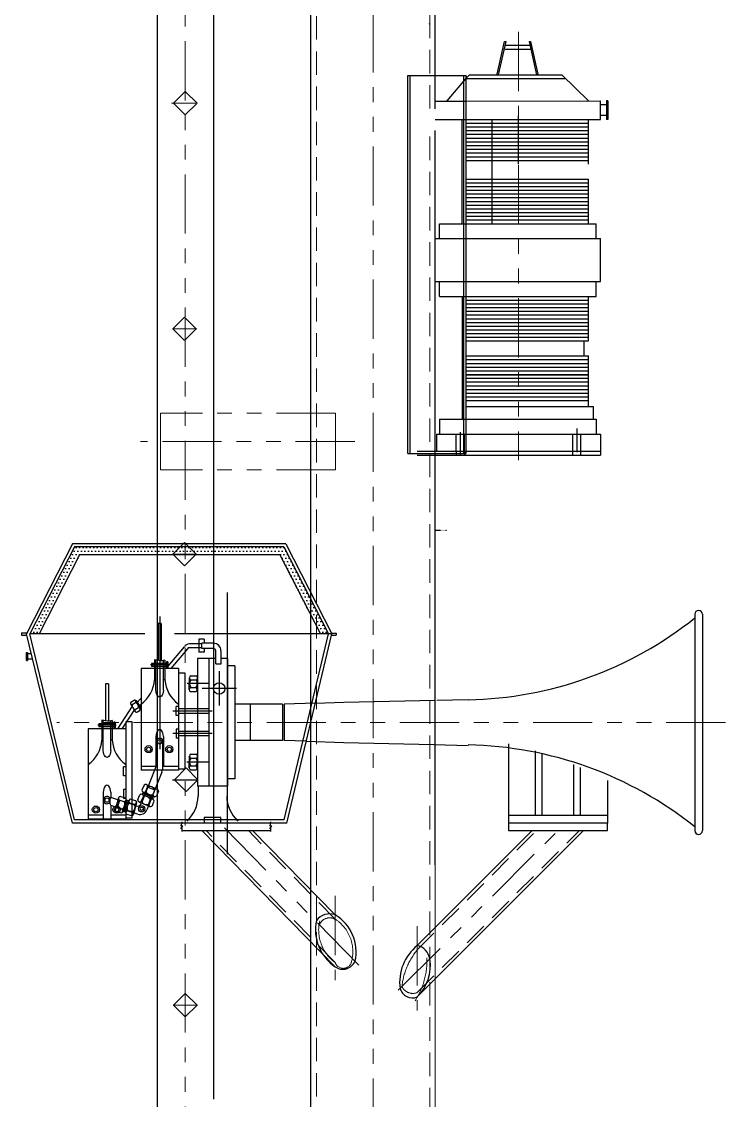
# Model space of a CAD drawing. Extents: x 766778 to 845620, y 133762 to 209800.
# Drawn here: x 790669 to 791605, y 203874 to 205309 of the extents above; entities that cross this region are included whole.
import ezdxf

# ---------------------------------------------------------------- set-up
doc = ezdxf.new("R2010")
doc.units = 0
doc.header["$MEASUREMENT"] = 0
doc.linetypes.add('ACANSTGB', pattern=[0.354331, 0.15748, -0.03937, 0.03937, -0.03937, 0.03937, -0.03937])
doc.linetypes.add('HIDDEN2', pattern=[0.1875, 0.125, -0.0625])
doc.layers.get('0').update_dxf_attribs({"color": 1, "linetype": 'CONTINUOUS'})

# ---------------------------------------------------------------- blocks, each defined once
blk = doc.blocks.new('123')
at = {"linetype": 'ByBlock', "lineweight": 25, "ltscale": 20}
h = blk.add_hatch(dxfattribs=at)
h.set_pattern_fill('DOTS', scale=75, style=0)
h.set_pattern_definition([(180, (3068.177, 3328.3945), (-2.34375, 4.6875), [0, -4.6875])])
h.paths.add_polyline_path([(-546.4, 805.1), (-600.2, 700.1), (-612.2, 700.1), (-552.9, 815.8), (-274.5, 815.8), (-215.2, 700.1), (-225.9, 700.1), (-279.7, 805.1)])
at = {"color": 7, "linetype": 'ACANSTGB', "lineweight": 9, "ltscale": 500}
for p, q in [((-405.6, 3260.1), (-405.6, -1423.2)), ((-155.8, 2943), (-155.8, -4545.7)), ((37.7, 1501), (37.7, 931)), ((-421.1, 1406), (-405.6, 1421.6)), ((-390, 1406), (-405.6, 1421.6)), ((-423.8, 1406), (-391.4, 1406)), ((-405.6, 1390.4), (-421.1, 1406)), ((-405.6, 1390.4), (-390, 1406)), ((-422.2, 1106), (-406.6, 1121.6)), ((-391, 1106), (-406.6, 1121.6)), ((-422.8, 1106), (-390.4, 1106)), ((-406.6, 1090.4), (-422.2, 1106)), ((-406.6, 1090.4), (-391, 1106)), ((-205.7, 993.5), (-438.5, 993.5)), ((-438.5, 993.5), (-438.5, 918.5)), ((-205.7, 993.5), (-205.7, 918.5)), ((-180.1, 956), (-465.1, 956)), ((-205.7, 918.5), (-438.5, 918.5)), ((312.9, 582.3), (-576.4, 582.3)), ((-174.6, 259.2), (-366.7, 455.5)), ((-122.4, 225.9), (98.5, 446.6)), ((-206.2, 351.4), (-206.2, 239.4)), ((-97, 311), (-97, 199)), ((-421.1, 206), (-405.6, 221.6)), ((-390, 206), (-405.6, 221.6)), ((-421.8, 206), (-389.4, 206)), ((-405.6, 190.4), (-421.1, 206)), ((-405.6, 190.4), (-390, 206))]:
    blk.add_line(p, q, dxfattribs=at)
at = {"color": 7, "linetype": 'ByBlock', "lineweight": 25, "ltscale": 20}
for p, q in [((-238.4, -571.8), (-238.4, 2190.8)), ((-368.1, 1803), (-368.1, 81.1)), ((-443.1, 1637.1), (-443.1, -199.2)), ((-73.3, 1398.5), (-73.3, 1543)), ((9.1, 1444.5), (19, 1488)), ((9.1, 1444.5), (19, 1488)), ((11.1, 1443.9), (21, 1488)), ((11.1, 1443.9), (21, 1488)), ((19, 1488), (21, 1488)), ((19, 1488), (21, 1488)), ((19.9, 1483.1), (53.6, 1483.1)), ((19.9, 1483.1), (53.6, 1483.1)), ((51.6, 1488), (61.5, 1443.9)), ((51.6, 1488), (53.6, 1488)), ((51.6, 1488), (61.5, 1443.9)), ((51.6, 1488), (53.6, 1488)), ((53.6, 1488), (63.5, 1444.5)), ((53.6, 1488), (63.5, 1444.5)), ((19.9, 1478.1), (53.6, 1478.1)), ((19.9, 1478.1), (53.6, 1478.1)), ((-109.5, 940.1), (-109.5, 1443)), ((-109.5, 1443), (-31.8, 1443)), ((-109.5, 940.1), (-109.5, 1443)), ((-109.5, 1443), (-31.8, 1443)), ((-106.3, 940.1), (-106.3, 1443)), ((-57.4, 1409.3), (-30, 1441.3)), ((-57.4, 1409.3), (-30, 1441.3)), ((-35, 940.1), (-35, 1443)), ((-35, 940.1), (-35, 1443)), ((-31.8, 940.1), (-31.8, 1443)), ((-31.8, 940.1), (-31.8, 1443)), ((-31.7, 1439), (-19.5, 1439)), ((-31.7, 1439), (-19.5, 1439)), ((-30, 1441.3), (-27.7, 1443.9)), ((-30, 1441.3), (-27.7, 1443.9)), ((-27.7, 1443.9), (95.2, 1443.9)), ((-27.7, 1443.9), (95.2, 1443.9)), ((-19.5, 1439), (99.1, 1439)), ((-19.5, 1439), (99.1, 1439)), ((130.9, 1409.3), (95.2, 1443.9)), ((130.9, 1409.3), (95.2, 1443.9)), ((-73.3, 1408.9), (-31.8, 1408.9)), ((-73.3, 1408.9), (-31.8, 1408.9)), ((-31.8, 1408.9), (146.7, 1409.3)), ((-31.8, 1408.9), (146.7, 1409.3)), ((146.7, 1384.5), (146.7, 1409.3)), ((146.7, 1384.5), (146.7, 1409.3)), ((146.7, 1384.5), (146.7, 1409.3)), ((146.7, 1384.5), (146.7, 1409.3)), ((156.6, 1409.3), (154.6, 1409.3)), ((154.6, 1409.3), (154.6, 1384.5)), ((156.6, 1409.3), (154.6, 1409.3)), ((154.6, 1409.3), (154.6, 1384.5)), ((156.6, 1409.3), (156.6, 1384.5)), ((156.6, 1409.3), (156.6, 1384.5)), ((154.6, 1403.8), (146.7, 1403.8)), ((154.6, 1403.8), (146.7, 1403.8)), ((-73.3, 1384.5), (-31.8, 1384.5)), ((-73.3, 1384.5), (-31.8, 1384.5)), ((-37.4, 1245.7), (-37.4, 1384.5)), ((-37.4, 1245.7), (-37.4, 1384.5)), ((-31.8, 1384.5), (146.7, 1384.5)), ((-31.8, 1384.5), (146.7, 1384.5)), ((-31.8, 1379.5), (130.9, 1379.5)), ((-31.8, 1379.5), (130.9, 1379.5)), ((-19.5, 1384.5), (-18.8, 1384.5)), ((-19.5, 1384.5), (-18.8, 1384.5)), ((-17.2, 1384.5), (130.9, 1384.5)), ((-17.2, 1384.5), (130.9, 1384.5)), ((2.2, 1384.5), (2.2, 1245.7)), ((2.2, 1384.5), (2.2, 1245.7)), ((37.7, 1325), (37.7, 1389.2)), ((37.7, 1325), (37.7, 1389.2)), ((130.9, 1325), (130.9, 1384.5)), ((130.9, 1325), (130.9, 1384.5)), ((154.6, 1389.9), (146.7, 1389.9)), ((154.6, 1389.9), (146.7, 1389.9)), ((156.6, 1384.5), (154.6, 1384.5)), ((156.6, 1384.5), (154.6, 1384.5)), ((-73.3, 392.7), (-73.3, 1369.8)), ((-31.8, 1374.6), (130.9, 1374.6)), ((-31.8, 1374.6), (130.9, 1374.6)), ((-31.8, 1369.6), (130.9, 1369.6)), ((-31.8, 1369.6), (130.9, 1369.6)), ((-31.8, 1364.7), (130.9, 1364.7)), ((-31.8, 1364.7), (130.9, 1364.7)), ((-31.8, 1359.7), (130.9, 1359.7)), ((-31.8, 1359.7), (130.9, 1359.7)), ((-31.8, 1354.8), (130.9, 1354.8)), ((-31.8, 1354.8), (130.9, 1354.8)), ((-31.8, 1349.8), (130.9, 1349.8)), ((-31.8, 1349.8), (130.9, 1349.8)), ((-31.8, 1344.8), (130.9, 1344.8)), ((-31.8, 1344.8), (130.9, 1344.8)), ((-31.8, 1344.8), (130.9, 1344.8)), ((-31.8, 1344.8), (130.9, 1344.8)), ((-31.8, 1344.8), (130.9, 1344.8)), ((-31.8, 1344.8), (130.9, 1344.8)), ((-31.8, 1344.8), (130.9, 1344.8)), ((-31.8, 1344.8), (130.9, 1344.8)), ((-31.8, 1344.8), (130.9, 1344.8)), ((-31.8, 1344.8), (130.9, 1344.8)), ((-31.8, 1339.9), (130.9, 1339.9)), ((-31.8, 1339.9), (130.9, 1339.9)), ((-31.8, 1334.9), (130.9, 1334.9)), ((-31.8, 1334.9), (130.9, 1334.9)), ((-31.8, 1330), (130.9, 1330)), ((-31.8, 1330), (130.9, 1330)), ((-31.8, 1305.2), (130.9, 1305.2)), ((-31.8, 1305.2), (130.9, 1305.2)), ((-31.8, 1305.2), (130.9, 1305.2)), ((-31.8, 1305.2), (130.9, 1305.2)), ((-31.8, 1300.3), (130.9, 1300.3)), ((-31.8, 1300.3), (130.9, 1300.3)), ((-31.8, 1295.3), (130.9, 1295.3)), ((-31.8, 1295.3), (130.9, 1295.3)), ((2.2, 1305.2), (4.8, 1305.2)), ((2.2, 1305.2), (4.8, 1305.2)), ((2.2, 1300.3), (5.2, 1300.3)), ((2.2, 1300.3), (5.2, 1300.3)), ((2.2, 1295.3), (5.2, 1295.3)), ((2.2, 1295.3), (5.2, 1295.3)), ((4.8, 1305.2), (5.5, 1305.2)), ((4.8, 1305.2), (5.5, 1305.2)), ((130.9, 1245.7), (130.9, 1305.2)), ((130.9, 1245.7), (130.9, 1305.2)), ((-31.8, 1290.3), (130.9, 1290.3)), ((-31.8, 1290.3), (130.9, 1290.3)), ((-31.8, 1285.4), (130.9, 1285.4)), ((-31.8, 1285.4), (130.9, 1285.4)), ((-31.8, 1280.4), (130.9, 1280.4)), ((-31.8, 1280.4), (130.9, 1280.4)), ((-21.8, 1280.4), (-18.8, 1280.4)), ((-21.8, 1280.4), (-18.8, 1280.4)), ((2.2, 1290.3), (5.2, 1290.3)), ((2.2, 1290.3), (5.2, 1290.3)), ((2.2, 1285.4), (4.8, 1285.4)), ((2.2, 1285.4), (4.8, 1285.4)), ((-31.8, 1275.5), (130.9, 1275.5)), ((-31.8, 1275.5), (130.9, 1275.5)), ((-31.8, 1270.5), (130.9, 1270.5)), ((-31.8, 1270.5), (130.9, 1270.5)), ((-31.8, 1265.6), (130.9, 1265.6)), ((-31.8, 1265.6), (130.9, 1265.6)), ((-31.8, 1265.6), (130.9, 1265.6)), ((-31.8, 1265.6), (130.9, 1265.6)), ((-31.8, 1265.6), (130.9, 1265.6)), ((-31.8, 1265.6), (130.9, 1265.6)), ((-31.8, 1265.6), (130.9, 1265.6)), ((-31.8, 1265.6), (130.9, 1265.6)), ((-31.8, 1265.6), (130.9, 1265.6)), ((-31.8, 1265.6), (130.9, 1265.6)), ((-21.8, 1265.6), (-18.8, 1265.6)), ((-21.8, 1265.6), (-18.8, 1265.6)), ((-31.8, 1260.6), (130.9, 1260.6)), ((-31.8, 1260.6), (130.9, 1260.6)), ((-31.8, 1255.7), (130.9, 1255.7)), ((-31.8, 1255.7), (130.9, 1255.7)), ((-31.8, 1250.7), (130.9, 1250.7)), ((-31.8, 1250.7), (130.9, 1250.7)), ((-21.8, 1260.6), (-18.8, 1260.6)), ((-21.8, 1260.6), (-18.8, 1260.6)), ((-21.8, 1255.7), (-18.8, 1255.7)), ((-21.8, 1255.7), (-18.8, 1255.7)), ((-21.8, 1250.7), (-18.8, 1250.7)), ((-21.8, 1250.7), (-18.8, 1250.7)), ((-67.3, 1245.7), (-17.2, 1245.7)), ((-67.3, 1225.9), (-67.3, 1245.7)), ((-67.3, 1245.7), (-17.2, 1245.7)), ((-67.3, 1225.9), (-67.3, 1245.7)), ((-17.2, 1245.7), (130.9, 1245.7)), ((-17.2, 1245.7), (140.8, 1245.7)), ((-17.2, 1245.7), (130.9, 1245.7)), ((-17.2, 1245.7), (140.8, 1245.7)), ((140.8, 1225.9), (140.8, 1245.7)), ((140.8, 1225.9), (140.8, 1245.7)), ((-73.3, 1168.9), (-73.3, 1225.9)), ((-73.3, 1225.9), (-17.2, 1225.9)), ((-73.3, 1168.9), (-73.3, 1225.9)), ((-73.3, 1225.9), (-17.2, 1225.9)), ((-17.2, 1225.9), (146.7, 1225.9)), ((-17.2, 1225.9), (146.7, 1225.9)), ((146.7, 1168.9), (146.7, 1225.9)), ((146.7, 1168.9), (146.7, 1225.9)), ((-73.3, 1168.9), (-31.8, 1168.9)), ((-73.3, 1168.9), (-31.8, 1168.9)), ((-67.3, 1149.1), (-67.3, 1168.9)), ((-67.3, 1149.1), (-67.3, 1168.9)), ((-31.8, 1168.9), (146.7, 1168.9)), ((-31.8, 1168.9), (146.7, 1168.9)), ((140.8, 1149.1), (140.8, 1168.9)), ((140.8, 1149.1), (140.8, 1168.9)), ((-67.3, 1149.1), (-31.8, 1149.1)), ((-67.3, 1149.1), (-31.8, 1149.1)), ((-37.4, 1149.1), (-37.4, 985.6)), ((-37.4, 1149.1), (-37.4, 985.6)), ((-31.8, 1149.1), (140.8, 1149.1)), ((-31.8, 1149.1), (140.8, 1149.1)), ((130.9, 1089.7), (130.9, 1149.1)), ((130.9, 1089.7), (130.9, 1149.1)), ((-31.8, 1144.2), (130.9, 1144.2)), ((-31.8, 1144.2), (130.9, 1144.2)), ((-31.8, 1139.2), (130.9, 1139.2)), ((-31.8, 1139.2), (130.9, 1139.2)), ((-31.8, 1134.3), (130.9, 1134.3)), ((-31.8, 1134.3), (130.9, 1134.3)), ((-73.3, 1104), (-73.3, 1128.4)), ((-73.3, 1104), (-73.3, 1128.4)), ((-31.8, 1129.3), (130.9, 1129.3)), ((-31.8, 1129.3), (130.9, 1129.3)), ((-31.8, 1124.4), (130.9, 1124.4)), ((-31.8, 1124.4), (130.9, 1124.4)), ((-31.8, 1124.4), (130.9, 1124.4)), ((-31.8, 1124.4), (130.9, 1124.4)), ((-31.8, 1124.4), (130.9, 1124.4)), ((-31.8, 1124.4), (130.9, 1124.4)), ((-31.8, 1124.4), (130.9, 1124.4)), ((-31.8, 1124.4), (130.9, 1124.4)), ((-31.8, 1124.4), (130.9, 1124.4)), ((-31.8, 1124.4), (130.9, 1124.4)), ((-31.8, 1119.4), (130.9, 1119.4)), ((-31.8, 1119.4), (130.9, 1119.4)), ((-31.8, 1114.5), (130.9, 1114.5)), ((-31.8, 1114.5), (130.9, 1114.5)), ((-31.8, 1109.5), (130.9, 1109.5)), ((-31.8, 1109.5), (130.9, 1109.5)), ((-31.8, 1104.5), (130.9, 1104.5)), ((-31.8, 1104.5), (130.9, 1104.5)), ((-31.8, 1099.6), (130.9, 1099.6)), ((-31.8, 1099.6), (130.9, 1099.6)), ((-31.8, 1094.6), (130.9, 1094.6)), ((-31.8, 1094.6), (130.9, 1094.6)), ((-31.8, 1089.7), (130.9, 1089.7)), ((-31.8, 1089.7), (130.9, 1089.7)), ((124.9, 1069.8), (124.9, 1089.7)), ((124.9, 1069.8), (124.9, 1089.7)), ((-31.8, 1069.8), (130.9, 1069.8)), ((-31.8, 1069.8), (130.9, 1069.8)), ((-31.8, 1069.8), (130.9, 1069.8)), ((-31.8, 1069.8), (130.9, 1069.8)), ((-31.8, 1064.9), (130.9, 1064.9)), ((-31.8, 1064.9), (130.9, 1064.9)), ((130.9, 1002.5), (130.9, 1069.8)), ((130.9, 1002.5), (130.9, 1069.8)), ((-31.8, 1059.9), (130.9, 1059.9)), ((-31.8, 1059.9), (130.9, 1059.9)), ((-31.8, 1055), (130.9, 1055)), ((-31.8, 1055), (130.9, 1055)), ((-31.8, 1050), (130.9, 1050)), ((-31.8, 1050), (130.9, 1050)), ((-31.8, 1045.1), (130.9, 1045.1)), ((-31.8, 1045.1), (130.9, 1045.1)), ((-31.8, 1044.5), (130.9, 1044.5)), ((-31.8, 1044.5), (130.9, 1044.5)), ((-31.8, 1044.5), (130.9, 1044.5)), ((-31.8, 1044.5), (130.9, 1044.5)), ((-31.8, 1040.1), (130.9, 1040.1)), ((-31.8, 1040.1), (130.9, 1040.1)), ((-31.8, 1035.2), (130.9, 1035.2)), ((-31.8, 1035.2), (130.9, 1035.2)), ((-31.8, 1030.2), (130.9, 1030.2)), ((-31.8, 1030.2), (130.9, 1030.2)), ((-31.8, 1030.2), (130.9, 1030.2)), ((-31.8, 1030.2), (130.9, 1030.2)), ((-31.8, 1030.2), (130.9, 1030.2)), ((-31.8, 1030.2), (130.9, 1030.2)), ((-31.8, 1030.2), (130.9, 1030.2)), ((-31.8, 1030.2), (130.9, 1030.2)), ((-31.8, 1030.2), (130.9, 1030.2)), ((-31.8, 1030.2), (130.9, 1030.2)), ((-31.8, 1025.3), (130.9, 1025.3)), ((-31.8, 1025.3), (130.9, 1025.3)), ((-31.8, 1020.3), (130.9, 1020.3)), ((-31.8, 1020.3), (130.9, 1020.3)), ((-31.8, 1015.4), (130.9, 1015.4)), ((-31.8, 1015.4), (130.9, 1015.4)), ((-31.8, 1010.4), (130.9, 1010.4)), ((-31.8, 1010.4), (130.9, 1010.4)), ((-31.8, 1010.4), (130.9, 1010.4)), ((-31.8, 1010.4), (130.9, 1010.4)), ((-31.8, 1002.5), (136.8, 1002.5)), ((-31.8, 1002.5), (136.8, 1002.5)), ((136.8, 1002.5), (136.8, 985.6)), ((136.8, 1002.5), (136.8, 985.6)), ((-67.3, 985.6), (-67.3, 965.8)), ((-67.3, 985.6), (-31.8, 985.6)), ((-67.3, 985.6), (-67.3, 965.8)), ((-67.3, 985.6), (-31.8, 985.6)), ((-31.8, 985.6), (140.8, 985.6)), ((-31.8, 985.6), (140.8, 985.6)), ((140.8, 985.6), (140.8, 965.8)), ((140.8, 985.6), (140.8, 965.8)), ((-71.3, 965.8), (-19.3, 965.8)), ((-71.3, 965.8), (-71.3, 943)), ((-71.3, 965.8), (-19.3, 965.8)), ((-71.3, 965.8), (-71.3, 943)), ((-45.3, 943), (-45.3, 965.8)), ((-45.3, 943), (-45.3, 965.8)), ((-39.8, 968.4), (-39.8, 936.9)), ((-39.8, 968.4), (-39.8, 936.9)), ((-34.3, 943), (-34.3, 965.8)), ((-34.3, 943), (-34.3, 965.8)), ((-19.3, 965.8), (146.7, 965.8)), ((-19.3, 965.8), (146.7, 965.8)), ((109.7, 938), (109.7, 965.8)), ((109.7, 938), (109.7, 965.8)), ((115.2, 973.4), (115.2, 941.9)), ((115.2, 973.4), (115.2, 941.9)), ((120.7, 938), (120.7, 965.8)), ((120.7, 938), (120.7, 965.8)), ((146.7, 965.8), (146.7, 943)), ((146.7, 965.8), (146.7, 943)), ((-109.5, 940.1), (-31.8, 940.1)), ((-109.5, 940.1), (-31.8, 940.1)), ((-97.3, 943), (-31.1, 943)), ((-97.3, 943), (-31.1, 943)), ((-97.3, 938), (-31.1, 938)), ((-97.3, 938), (-31.1, 938)), ((-45.3, 943), (-45.3, 938)), ((-45.3, 943), (-45.3, 938)), ((-45.3, 943), (-45.3, 938)), ((-45.3, 943), (-45.3, 938)), ((-34.3, 943), (-34.3, 938)), ((-34.3, 943), (-34.3, 938)), ((-34.3, 943), (-34.3, 938)), ((-34.3, 943), (-34.3, 938)), ((-31.1, 943), (146.7, 943)), ((-31.1, 943), (146.7, 943)), ((-31.1, 938), (146.7, 938)), ((-31.1, 938), (146.7, 938)), ((146.7, 943), (146.7, 938)), ((146.7, 943), (146.7, 938)), ((-555.5, 820), (-616.9, 700.1)), ((-271.9, 820), (-555.5, 820)), ((-422.2, 806), (-406.6, 821.6)), ((-391, 806), (-406.6, 821.6)), ((-271.9, 820), (-210.5, 700.1)), ((-552.9, 815.8), (-612.2, 700.1)), ((-546.4, 805.1), (-600.2, 700.1)), ((-274.5, 815.8), (-552.9, 815.8)), ((-279.7, 805.1), (-546.4, 805.1)), ((-422.8, 806), (-390.4, 806)), ((-406.6, 790.4), (-422.2, 806)), ((-406.6, 790.4), (-391, 806)), ((-279.7, 805.1), (-225.9, 700.1)), ((-274.5, 815.8), (-215.2, 700.1)), ((-349.8, 755.2), (-349.8, 407)), ((-439.7, 723.1), (-439.7, 546.5)), ((272.2, 726.3), (272.2, 438.3)), ((282.2, 726.3), (282.2, 438.3)), ((-441.7, 714), (-441.7, 664.4)), ((-437.7, 714), (-441.7, 714)), ((-437.7, 714), (-437.7, 664.1)), ((-623.4, 701.4), (-616.2, 701.4)), ((-623.4, 701.4), (-623.4, 698.5)), ((-623.4, 698.5), (-616.2, 698.5)), ((-555.5, 448.2), (-616.9, 700.1)), ((-552.9, 452.4), (-612.3, 700.1)), ((-459.5, 700.1), (-612.3, 700.1)), ((-210.5, 700.1), (-419.8, 700.1)), ((-380.5, 692.9), (-387.7, 692.9)), ((-387.7, 692.9), (-387.7, 675.5)), ((-380.5, 692.9), (-380.5, 687.5)), ((-274.2, 452.4), (-215.2, 700.1)), ((-270.7, 448.2), (-210.5, 700.1)), ((-211.4, 701.1), (-204.9, 701.1)), ((-211.4, 698.2), (-204.9, 698.2)), ((-204.9, 701.1), (-204.9, 698.2)), ((-616.9, 664.5), (-616.9, 675.3)), ((-616.9, 675.3), (-615.4, 675.3)), ((-615.4, 675.3), (-615.4, 664.5)), ((-406.9, 683), (-428.7, 657.2)), ((-402.7, 680.2), (-424.7, 654)), ((-383.6, 686.6), (-400.2, 686.6)), ((-383.6, 681.6), (-400.2, 681.6)), ((-380.5, 675.5), (-387.7, 675.5)), ((-383.6, 680.5), (-383.6, 687.5)), ((-368.2, 687.5), (-383.6, 687.5)), ((-368.2, 680.5), (-383.6, 680.5)), ((-380.5, 680.5), (-380.5, 675.5)), ((-365.2, 660.2), (-365.2, 677.5)), ((-358.1, 660.2), (-358.1, 677.5)), ((-616.9, 664.5), (-615.4, 664.5)), ((-610.8, 673.5), (-615.4, 673.5)), ((-609.1, 666.3), (-615.4, 666.3)), ((-430.7, 660.7), (-450.7, 660.7)), ((-450.7, 660.7), (-450.7, 656.7)), ((-446.7, 665.6), (-446.7, 639)), ((-444.6, 625), (-444.6, 665.1)), ((-434.7, 625), (-434.7, 664.6)), ((-432.7, 665.1), (-432.7, 639)), ((-428.7, 662.7), (-430.7, 662.7)), ((-430.7, 662.7), (-430.7, 654.7)), ((-428.7, 662.7), (-428.7, 654.7)), ((-389.5, 667.3), (-389.5, 497.3)), ((-365.2, 667.3), (-389.5, 667.3)), ((-374.5, 667.3), (-374.5, 497.3)), ((-349.5, 667.3), (-358.1, 667.3)), ((-349.5, 667.3), (-349.5, 497.3)), ((-464.5, 654), (-464.5, 518.5)), ((-439.7, 654), (-464.5, 654)), ((-427.5, 658.7), (-451.9, 658.7)), ((-430.7, 656.7), (-450.7, 656.7)), ((-428.7, 654), (-450.7, 654)), ((-414.8, 654), (-439.7, 654)), ((-428.7, 654.7), (-430.7, 654.7)), ((-414.8, 654), (-414.8, 518.5)), ((-365.2, 660.2), (-358.1, 660.2)), ((-360.5, 650.2), (-360.5, 604.6)), ((-358.1, 660.2), (-358.1, 660.2)), ((-339.5, 657.3), (-349.5, 657.3)), ((-339.5, 657.3), (-339.5, 507.3)), ((-507.8, 633.7), (-511.8, 633.7)), ((-511.8, 633.7), (-511.8, 584.1)), ((-507.8, 633.7), (-507.8, 583.8)), ((-444.6, 639), (-446.7, 639)), ((-432.7, 639), (-434.7, 639)), ((-375.1, 633.9), (-403.2, 633.9)), ((-400.3, 626), (-400, 641.6)), ((-398.2, 639), (-391.2, 639)), ((-398.1, 644.2), (-391.1, 644.2)), ((-389.7, 625.9), (-389.3, 641.5)), ((-398.6, 623.4), (-391.5, 623.4)), ((-398.5, 628.6), (-391.4, 628.6)), ((-337.7, 627.4), (-383.3, 627.4)), ((-476.1, 604), (-496, 573.7)), ((-478.5, 606.8), (-472.3, 596.8)), ((-478.2, 609.3), (-473.7, 612)), ((-476.2, 605.9), (-471.7, 608.7)), ((-471.7, 611.2), (-465.5, 601.2)), ((-471.5, 611), (-470.5, 611.6)), ((-464.5, 614.7), (-470.8, 607.3)), ((-464.5, 601.8), (-470.5, 611.6)), ((-464.5, 606.6), (-467.9, 602.6)), ((-417.8, 591.3), (-417.8, 603.3)), ((-414.8, 603.3), (-417.8, 603.3)), ((-276.1, 606.5), (-339.5, 606.5)), ((-319.5, 606.5), (-319.5, 558.1)), ((-276.1, 606.5), (-276.1, 558.1)), ((-232.6, 607.8), (-274.1, 606.6)), ((-274.1, 606.6), (-274.1, 558)), ((-232.5, 607.8), (-194.6, 609.1)), ((-194.6, 609.1), (-73.3, 611.9)), ((-70.8, 612), (-29.5, 612.9)), ((-473.2, 599.3), (-490, 573.7)), ((-472.3, 599.2), (-467.8, 601.9)), ((-470.3, 595.8), (-465.8, 598.5)), ((-465.5, 601.2), (-464.5, 601.8)), ((-369.7, 597.3), (-422.4, 597.3)), ((-414.8, 591.3), (-417.8, 591.3)), ((-374.5, 600.3), (-414.8, 600.3)), ((-374.5, 594.3), (-414.8, 594.3)), ((-497.6, 578.4), (-522, 578.4)), ((-520.8, 580.4), (-520.8, 576.4)), ((-500.8, 580.4), (-520.8, 580.4)), ((-500.8, 576.4), (-520.8, 576.4)), ((-516.8, 585.3), (-516.8, 558.7)), ((-514.7, 544.7), (-514.7, 584.8)), ((-504.8, 544.7), (-504.8, 584.3)), ((-502.8, 584.8), (-502.8, 558.7)), ((-500.8, 582.4), (-500.8, 574.4)), ((-498.8, 582.4), (-500.8, 582.4)), ((-498.8, 574.4), (-500.8, 574.4)), ((-498.8, 582.4), (-498.8, 574.4)), ((-509.8, 573.7), (-534.6, 573.7)), ((-534.6, 573.7), (-534.6, 453.6)), ((-498.8, 573.7), (-520.8, 573.7)), ((-484.9, 573.7), (-509.8, 573.7)), ((-484.9, 573.7), (-484.9, 453.6)), ((-444.6, 563.6), (-444.6, 523.6)), ((-434.7, 563.6), (-434.7, 524.1)), ((-369.7, 567.3), (-422.4, 567.3)), ((-414.8, 573.3), (-417.8, 573.3)), ((-417.8, 573.3), (-417.8, 561.3)), ((-414.8, 561.3), (-417.8, 561.3)), ((-374.5, 570.3), (-414.8, 570.3)), ((-374.5, 564.3), (-414.8, 564.3)), ((-514.7, 558.7), (-516.8, 558.7)), ((-502.8, 558.7), (-504.8, 558.7)), ((-443.2, 553.2), (-443.2, 529.1)), ((-436.1, 553.2), (-436.1, 519.8)), ((-276.1, 558.1), (-339.5, 558.1)), ((-244.7, 557.1), (-274.1, 558)), ((-244.7, 557.2), (-194.6, 555.5)), ((-194.6, 555.5), (-74.8, 552.7)), ((-74.8, 552.7), (-29.5, 551.7)), ((24.2, 553.6), (24.2, 448.3)), ((-400.3, 521.8), (-400, 537.4)), ((-398.2, 534.8), (-391.2, 534.8)), ((-398.1, 540), (-391.1, 540)), ((-389.7, 521.8), (-389.3, 537.4)), ((60.2, 458.3), (60.2, 544.3)), ((69.2, 458.3), (69.2, 541.5)), ((-487.9, 511), (-487.9, 523)), ((-484.9, 523), (-487.9, 523)), ((-444.6, 523.6), (-464.5, 523.6)), ((-414.8, 518.5), (-464.5, 518.5)), ((-443.9, 525.4), (-464.2, 474.1)), ((-434.7, 524.1), (-414.8, 524.1)), ((-420.1, 506), (-404.6, 521.6)), ((-389, 506), (-404.6, 521.6)), ((-375.1, 529.5), (-403.7, 529.5)), ((-398.6, 519.2), (-391.6, 519.2)), ((-398.5, 524.4), (-391.4, 524.4)), ((111.2, 458.3), (111.2, 526.2)), ((120.2, 458.3), (120.2, 522.3)), ((-484.9, 511), (-487.9, 511)), ((-436.8, 516.1), (-456.6, 466.1)), ((-422.8, 506), (-390.4, 506)), ((-404.6, 490.4), (-420.1, 506)), ((-404.6, 490.4), (-389, 506)), ((-339.5, 507.3), (-349.5, 507.3)), ((156.2, 505), (156.2, 448.3)), ((-514.7, 489.5), (-514.7, 453.6)), ((-504.8, 489.5), (-504.8, 482.2)), ((-487.9, 493), (-487.9, 481)), ((-484.9, 493), (-487.9, 493)), ((-460.5, 498.7), (-463.3, 492.2)), ((-462.8, 486.5), (-462.2, 488)), ((-461.5, 489.6), (-462.2, 488)), ((-448.1, 481.9), (-462.2, 488)), ((-448.1, 481.9), (-462.2, 488)), ((-461.9, 489.7), (-447.4, 483.4)), ((-455.7, 496.7), (-458.5, 490.3)), ((-457.3, 499.5), (-442.9, 493.3)), ((-455.4, 496.3), (-446.1, 492.6)), ((-446.1, 492.8), (-448.9, 486.3)), ((-441.2, 490.8), (-444.1, 484.4)), ((-349.5, 497.3), (-389.5, 497.3)), ((-388.4, 497.3), (-388.4, 484.1)), ((-470.4, 471.2), (-504.8, 482.2)), ((-494.5, 481.7), (-498.7, 466.5)), ((-493.2, 478.2), (-496.2, 468.6)), ((-493.4, 478.6), (-486.6, 476.8)), ((-491.9, 483.6), (-485.1, 481.8)), ((-484, 479.1), (-488.2, 463.9)), ((-484.9, 481), (-487.9, 481)), ((-486.6, 463.5), (-482.5, 478.3)), ((-486.6, 463.5), (-482.5, 478.3)), ((-480.8, 478.2), (-485, 463)), ((-484.1, 478.7), (-482.5, 478.3)), ((-480.9, 477.8), (-482.5, 478.3)), ((-473, 473.1), (-479.8, 475)), ((-471.8, 478.1), (-478.6, 480)), ((-470.5, 475.1), (-474.6, 460)), ((-468.8, 479.6), (-466, 486)), ((-467.3, 476.7), (-452.8, 470.4)), ((-464.1, 477.4), (-461.3, 483.8)), ((-463.2, 486.7), (-448.8, 480.4)), ((-454.7, 473), (-451.8, 479.5)), ((-449.9, 470.8), (-447.1, 477.3)), ((-448.8, 480.4), (-448.1, 481.9)), ((-447.4, 483.4), (-448.1, 481.9)), ((-469, 460.2), (-504.8, 471.7)), ((-504.8, 471.7), (-504.8, 453.6)), ((-497.8, 463.7), (-491, 461.8)), ((-496.3, 468.7), (-489.5, 466.8)), ((-488.2, 463.9), (-486.6, 463.5)), ((-485, 463), (-486.6, 463.5)), ((-476.8, 458), (-483.6, 459.8)), ((-475.5, 463), (-482.3, 464.9)), ((-270.7, 448.2), (-555.5, 448.2)), ((-274.2, 452.4), (-552.9, 452.4)), ((-514.7, 458.8), (-534.6, 458.8)), ((-484.9, 453.6), (-534.6, 453.6)), ((-504.8, 459.3), (-484.9, 459.3)), ((-410.9, 444), (-409.9, 450)), ((-358.5, 455.6), (-380.6, 455.6)), ((-380.6, 455.6), (-380.6, 448.2)), ((-358.5, 448.2), (-358.5, 455.6)), ((-292.7, 444), (-291.7, 450)), ((156.2, 458.3), (24.2, 458.3)), ((156.2, 448.3), (24.2, 448.3)), ((-411.9, 441), (-408.9, 444)), ((-409.9, 442), (-411.9, 441)), ((-408.9, 444), (-410.9, 444)), ((-409.9, 437), (-409.9, 442)), ((-206.2, 257), (-383.6, 438.3)), ((-206.2, 326.1), (-316.1, 438.3)), ((-293.7, 441), (-290.7, 444)), ((-291.7, 442), (-293.7, 441)), ((-290.7, 444), (-292.7, 444)), ((-291.7, 437), (-291.7, 442)), ((-97, 285.3), (56, 438.3)), ((-97, 217), (124.3, 438.3))]:
    blk.add_line(p, q, dxfattribs=at)
at = {"color": 7, "linetype": 'HIDDEN2', "lineweight": 9, "ltscale": 250}
for p, q in [((-231.3, -571.8), (-231.3, 2190.8)), ((-80.4, 1398.9), (-80.4, 1553)), ((-80.4, -357), (-80.4, 1367)), ((-206.2, 262.8), (-378, 438.3)), ((-206.2, 320.3), (-321.7, 438.3)), ((-97, 279.6), (61.7, 438.3)), ((-97, 222.8), (118.6, 438.3))]:
    blk.add_line(p, q, dxfattribs=at)
at = {"color": 7, "linetype": 'ACANSTGB', "lineweight": 25, "ltscale": 20}
for p, q in [((-73.3, 1398.5), (-73.3, 1550)), ((-73.3, 392.7), (-73.3, 1369.8))]:
    blk.add_line(p, q, dxfattribs=at)
at = {"color": 7, "linetype": 'ACANSTGB', "lineweight": 25, "ltscale": 250}
blk.add_line((-81.1, 1511.8, -1.3), (-80.4, 1512.2, -1.3), dxfattribs=at)
at = {"color": 7, "linetype": 'ACANSTGB', "lineweight": 25}
blk.add_line((-73.3, 838), (-57.6, 838), dxfattribs=at)
blk.add_line((-73.3, 838), (-57.6, 838), dxfattribs=at)
at = {"color": 7, "linetype": 'Continuous', "lineweight": 9}
blk.add_line((-73.3, -2024.8), (-73.3, 392.7), dxfattribs=at)
blk.add_line((-73.3, -2024.8), (-73.3, 392.7), dxfattribs=at)
at = {"color": 7, "linetype": 'ByBlock', "lineweight": 25, "ltscale": 20}
for points in [[(-406, 647.7), (-414.8, 647.7), (-414.8, 520.4), (-406, 520.4)], [(-476.1, 582.8), (-484.9, 582.8), (-484.9, 455.5), (-476.1, 455.5)], [(156.2, 448.3), (24.2, 448.3), (24.2, 438.3), (156.2, 438.3)]]:
    blk.add_lwpolyline(points, close=True, dxfattribs=at)
for points in [[(-334.9, 448.2), (-334.9, 448.3), (-410.1, 448.3), (-410.1, 448.2)], [(-291.9, 448.2), (-291.9, 448.3), (-367.1, 448.3), (-367.1, 448.2)], [(-410.1, 438.3), (-334.9, 438.3)], [(-367.1, 438.3), (-291.9, 438.3)]]:
    blk.add_lwpolyline(points, dxfattribs=at)
for centre, radius in [((-449.2, 658.7), 0.55), ((-360.5, 627.4), 7.6), ((-519.3, 578.4), 0.55), ((-454.4, 546.5), 4.8), ((-454.4, 546.5), 2.8), ((-439.7, 556.5), 2.8), ((-426.9, 546.5), 4.8), ((-426.9, 546.5), 2.8), ((-509.8, 478.9), 2.8), ((-524.5, 466.2), 4.8), ((-524.5, 466.2), 2.8), ((-497, 466.2), 4.8), ((-497, 466.2), 2.8), ((-463.5, 467.3), 4.15), ((-463.5, 467.3), 2.15)]:
    blk.add_circle(centre, radius, dxfattribs=at)
for centre, radius, start, end in [((-39.5, 1112.2), 500, 271.144, 308.5657), ((277.2, 726.3), 5, 0, 180), ((-400.2, 678.6), 8, 90, 146.7045), ((-400.2, 678.6), 3, 90, 146.7045), ((-368.2, 677.5), 10, 0, 90), ((-368.2, 677.5), 3, 0, 90), ((-489, 641.3), 42.4, 305.268, 356.8854), ((-390.3, 641.3), 42.4, 183.1146, 234.732), ((-391.7, 633.6), 8.41, 140.5284, 216.9024), ((-397.2, 641.5), 2.78, 109.3251, 248.1057), ((-397.9, 633.9), 8.41, 320.5284, 36.9024), ((-392.1, 641.6), 2.78, 289.3251, 68.1057), ((-397.6, 625.9), 2.78, 109.3251, 248.1057), ((-392.5, 626), 2.78, 289.3251, 68.1057), ((-476.7, 607.9), 2.02, 135.7006, 284.6924), ((-470, 605), 6.31, 172.0095, 248.3835), ((-473.3, 610), 2.08, 320.8062, 99.5868), ((-474.1, 602.8), 6.31, 352.0095, 68.3835), ((-470.5, 597.9), 2.17, 146.1131, 274.2799), ((-467.5, 599.9), 2.08, 320.8062, 99.5868), ((-439.7, 556.5), 4.8, 317.3648, 222.6352), ((-559.1, 561), 42.4, 305.268, 356.8854), ((-460.4, 561), 42.4, 183.1146, 234.732), ((-39.5, 52.4), 500, 51.4343, 88.856), ((-391.7, 529.5), 8.41, 140.5284, 216.9024), ((-397.2, 537.4), 2.78, 109.3251, 248.1057), ((-397.9, 529.8), 8.41, 320.5284, 36.9024), ((-392.1, 537.4), 2.78, 289.3251, 68.1057), ((-453.2, 529.1), 10, 338.4236, 0), ((-446.1, 519.8), 10, 338.4236, 0), ((-397.6, 521.8), 2.78, 109.3251, 248.1057), ((-392.5, 521.8), 2.78, 289.3251, 68.1057), ((-460.5, 492.1), 2.78, 178.4089, 317.1895), ((-458.4, 497), 2.7, 353.3033, 142.2951), ((-451.2, 494.4), 8.41, 209.6122, 285.9862), ((-453.4, 488.6), 8.41, 29.6122, 105.9862), ((-444.1, 490.6), 2.89, 3.7158, 131.8826), ((-509.8, 478.9), 4.8, 25.2202, 319.1004), ((-495.6, 477), 10.6, 150.3716, 209.6284), ((-488.5, 471.8), 8.41, 125.2575, 201.6314), ((-491.9, 480.9), 2.7, 88.9485, 237.9404), ((-494.4, 473.7), 8.41, 305.2575, 21.6314), ((-486.8, 479.6), 2.78, 274.0541, 52.8348), ((-474.7, 468.3), 8.41, 127.8267, 204.2007), ((-478.2, 477.2), 2.78, 96.6234, 235.404), ((-473.1, 475.8), 2.7, 271.5178, 60.5096), ((-468.9, 475.9), 5, 252.2157, 338.4236), ((-466.2, 479.1), 2.7, 170.7341, 319.7259), ((-464.1, 484), 2.78, 355.8397, 134.6203), ((-456.6, 481.2), 8.41, 207.043, 283.417), ((-459.3, 475.7), 8.41, 27.043, 103.417), ((-449.9, 477.5), 2.78, 355.8397, 134.6203), ((-446.1, 486.3), 2.78, 178.4089, 317.1895), ((-436.9, 485.8), 48.5, 313.8189, 358.0142), ((-302.1, 485.8), 48.5, 181.9858, 226.1811), ((-495.9, 465.8), 2.89, 99.3611, 227.5278), ((-491.2, 464.6), 2.78, 274.0541, 52.8348), ((-482, 462.1), 2.78, 96.6234, 235.404), ((-477.4, 460.8), 2.89, 281.9303, 50.0971), ((-480.7, 469.6), 8.41, 307.8267, 24.2007), ((-465.9, 469.7), 10, 252.2157, 338.4236), ((-451.8, 473.1), 2.89, 181.1466, 309.3134), ((277.2, 438.3), 5, 180, 0), ((-173.1, 306.4), 59.4, 168.2199, 236.1304), ((-213.9, 306.3), 21.2, 68.7177, 144.8864), ((-235.2, 277.2), 56.8, 347.1541, 59.3292), ((-58.1, 236.5), 62.4, 128.595, 187.6306), ((-101.2, 264.7), 21, 8.542, 78.6971), ((-196.1, 271.7), 17.8, 235.4739, 336.3113), ((-138.9, 258.9), 59.3, 315, 8.615), ((-103.6, 232.6), 16.9, 194.7665, 293.031)]:
    blk.add_arc(centre, radius, start, end, dxfattribs=at)
at = {"color": 7, "linetype": 'ACANSTGB', "lineweight": 9, "ltscale": 500}
for centre, radius, start, end in [((-174.2, 306.2), 54, 167.0861, 233.5761), ((-213.6, 307.9), 14.4, 59.3499, 157.5542), ((-233.7, 277.4), 51, 345.753, 57.4), ((-26.3, 221.2), 91.7, 140.4804, 174.0723), ((-195.5, 266.3), 11.3, 198.1265, 351.0907), ((-185, 265.9), 100.9, 327.5038, 1.6829), ((-102.9, 238), 16.3, 206.5601, 290.9724)]:
    blk.add_arc(centre, radius, start, end, dxfattribs=at)
at = {"color": 7, "linetype": 'ACANSTGB', "lineweight": 25, "ltscale": 20}
blk.add_arc((-105.3, 269.7), 17.7, 62.0775, 62.0775, dxfattribs=at)
at = {"color": 7, "linetype": 'ByBlock', "lineweight": 25, "ltscale": 20, "extrusion": (0, 0, -1)}
for centre in [(-439.7, 625), (-509.8, 544.7)]:
    blk.add_ellipse(centre, major_axis=(0, 9.05), ratio=0.546961, start_param=1.570796, end_param=4.712389, dxfattribs=at)
at = {"color": 7, "linetype": 'ByBlock', "lineweight": 25, "ltscale": 20}
for centre in [(-439.7, 563.6), (-509.8, 489.5)]:
    blk.add_ellipse(centre, major_axis=(0, -9.05), ratio=0.546961, start_param=1.570796, end_param=4.712389, dxfattribs=at)
for points in [[(-432.7, 665.1), (-433.9, 664.8), (-438, 663.5), (-443.3, 664.7), (-446.6, 665.6), (-446.7, 665.6)], [(-502.8, 584.8), (-504, 584.5), (-508.1, 583.2), (-513.4, 584.4), (-516.7, 585.3), (-516.8, 585.3)]]:
    blk.add_open_spline(points, degree=3, knots=[18.194908, 18.194908, 18.194908, 18.194908, 22.26524, 31.26524, 31.516787, 31.516787, 31.516787, 31.516787], dxfattribs=at)

msp = doc.modelspace()

# ---------------------------------------------------------------- block references
at = {"color": 4, "linetype": 'Continuous'}
msp.add_blockref('123', (791292.53966, 203794.72147), dxfattribs=at)

doc.saveas('drawing.dxf')
